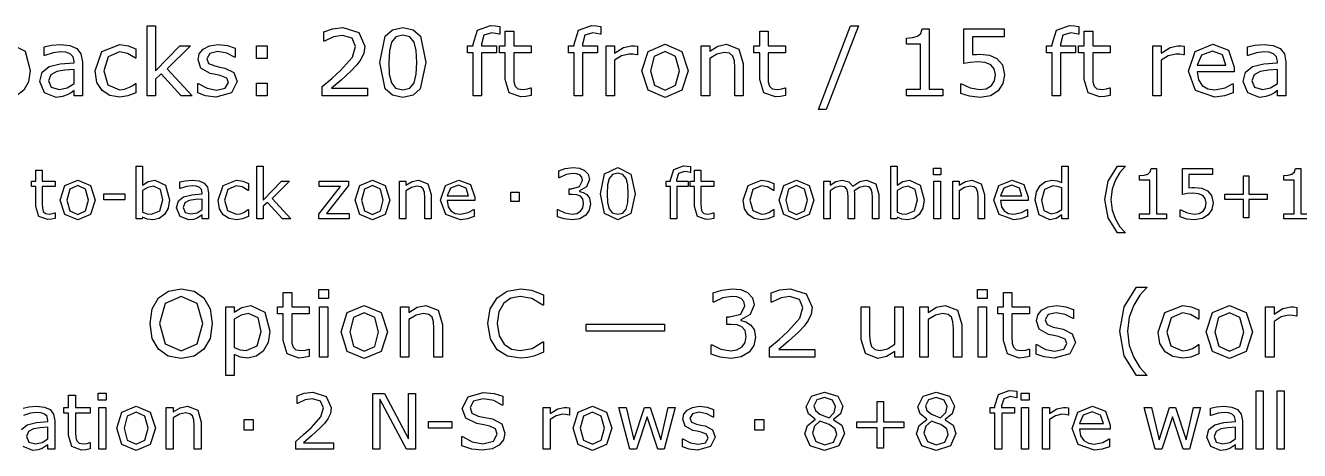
# Model space of a CAD drawing. Extents: x -17 to 192, y 167 to 459.
# Drawn here: x 94.64 to 138.58, y 444.46 to 459.1 of the extents above; entities that cross this region are included whole.
import ezdxf

# ---------------------------------------------------------------- set-up
doc = ezdxf.new("R2010")
doc.units = 0

msp = doc.modelspace()

# ---------------------------------------------------------------- linework, layer by layer
at = {"layer": 'Layer 1', "color": 7}
for points in [[(94.809855, 457.549853), (94.747844, 457.15918), (94.583514, 456.867725), (94.341667, 456.68324), (94.051764, 456.622779), (93.794414, 456.658436), (93.577374, 456.751453), (93.558771, 456.670838), (93.28592, 456.670838), (93.28592, 459.083091), (93.577374, 459.083091), (93.577374, 458.221129), (93.837824, 458.38546), (94.147881, 458.450572), (94.631573, 458.214928), (94.809855, 457.549853), (94.809855, 457.549853)], [(100.397104, 456.670838), (100.012633, 456.670838), (99.318103, 457.42893), (99.128966, 457.249097), (99.128966, 456.670838), (98.837512, 456.670838), (98.837512, 459.083091), (99.128966, 459.083091), (99.128966, 457.5359), (99.970774, 458.402513), (100.338195, 458.402513), (99.533593, 457.602563), (100.397104, 456.670838)], [(106.441688, 456.670838), (104.878995, 456.670838), (104.878995, 456.994849), (105.204556, 457.273901), (105.509964, 457.551403), (105.917692, 458.008739), (106.027761, 458.376158), (105.908389, 458.656761), (105.578176, 458.75908), (105.272771, 458.709471), (104.951861, 458.557542), (104.936356, 458.557542), (104.936356, 458.883103), (105.229361, 458.982322), (105.585929, 459.02728), (106.142484, 458.855198), (106.34402, 458.391661), (106.309915, 458.145165), (106.212247, 457.929674), (106.069618, 457.740539), (105.872731, 457.53435), (105.530118, 457.218091), (105.199907, 456.935938), (106.441688, 456.935938), (106.441688, 456.670838)], [(108.457067, 457.825805), (108.261731, 456.912683), (108.014072, 456.695255), (107.658667, 456.622779), (107.299, 456.696418), (107.050954, 456.917334), (106.860269, 457.822704), (107.054055, 458.731175), (107.302101, 458.952091), (107.658667, 459.02573), (108.017948, 458.950929), (108.264832, 458.726524), (108.457067, 457.825805), (108.457067, 457.825805)], [(108.049342, 457.121973), (108.122205, 457.416528), (108.142367, 457.825805), (108.122205, 458.235082), (108.047791, 458.529637), (107.898964, 458.709471), (107.658667, 458.769932), (107.416822, 458.709471), (107.266443, 458.526536), (107.19358, 458.22733), (107.17498, 457.822704), (107.192045, 457.418078), (107.264909, 457.126623), (107.409085, 456.942139), (107.658682, 456.878577), (107.90053, 456.939038), (108.049358, 457.121973), (108.049342, 457.121973)], [(111.001096, 458.800938), (110.985591, 458.800938), (110.860018, 458.828843), (110.723593, 458.844346), (110.450742, 458.76063), (110.367025, 458.461424), (110.367025, 458.402513), (110.892575, 458.402513), (110.892575, 458.157567), (110.376328, 458.157567), (110.376328, 456.670838), (110.084874, 456.670838), (110.084874, 458.157567), (109.887987, 458.157567), (109.887987, 458.402513), (110.084874, 458.402513), (110.084874, 458.459874), (110.238351, 458.932713), (110.681736, 459.098594), (110.856917, 459.089292), (111.001096, 459.067588), (111.001096, 458.800938)], [(112.084749, 456.686341), (111.904914, 456.650684), (111.732832, 456.636733), (111.329756, 456.779359), (111.191781, 457.236695), (111.191781, 458.157567), (110.994894, 458.157567), (110.994894, 458.402513), (111.191781, 458.402513), (111.191781, 458.900156), (111.483235, 458.900156), (111.483235, 458.402513), (112.084749, 458.402513), (112.084749, 458.157567), (111.483235, 458.157567), (111.483235, 457.368469), (111.489426, 457.154529), (111.532834, 457.011902), (111.625851, 456.920435), (111.808786, 456.89253), (111.957614, 456.912683), (112.069236, 456.94834), (112.084741, 456.94834), (112.084749, 456.686341)], [(114.484598, 458.800938), (114.469094, 458.800938), (114.34352, 458.828843), (114.207093, 458.844346), (113.934242, 458.76063), (113.850528, 458.461424), (113.850528, 458.402513), (114.376077, 458.402513), (114.376077, 458.157567), (113.859828, 458.157567), (113.859828, 456.670838), (113.568374, 456.670838), (113.568374, 458.157567), (113.371487, 458.157567), (113.371487, 458.402513), (113.568374, 458.402513), (113.568374, 458.459874), (113.721853, 458.932713), (114.165236, 459.098594), (114.340419, 459.089292), (114.484596, 459.067588), (114.484598, 458.800938)], [(120.859395, 456.68634), (120.679561, 456.650683), (120.507479, 456.636732), (120.104405, 456.779358), (119.966427, 457.236694), (119.966427, 458.157567), (119.769541, 458.157567), (119.769541, 458.402513), (119.966427, 458.402513), (119.966427, 458.900156), (120.257882, 458.900156), (120.257882, 458.402513), (120.859395, 458.402513), (120.859395, 458.157567), (120.257882, 458.157567), (120.257882, 457.368469), (120.264073, 457.154529), (120.30748, 457.011902), (120.4005, 456.920435), (120.583432, 456.89253), (120.73226, 456.912683), (120.843883, 456.94834), (120.859387, 456.94834), (120.859395, 456.68634)], [(123.373968, 459.083091), (122.26241, 456.19955), (121.994207, 456.19955), (123.101117, 459.083091), (123.373968, 459.083091)], [(126.279214, 456.670838), (125.029678, 456.670838), (125.029678, 456.906482), (125.510269, 456.906482), (125.510269, 458.453673), (125.029678, 458.453673), (125.029678, 458.664512), (125.238969, 458.680015), (125.40795, 458.728074), (125.51957, 458.825743), (125.567628, 458.986973), (125.807925, 458.986973), (125.807925, 456.906482), (126.279214, 456.906482), (126.279214, 456.670838)], [(128.410864, 457.404126), (128.351952, 457.095618), (128.190723, 456.847571), (127.924071, 456.68014), (127.567505, 456.622779), (127.203185, 456.663087), (126.90708, 456.757654), (126.90708, 457.084766), (126.928776, 457.084766), (127.226432, 456.94679), (127.561293, 456.890979), (127.773682, 456.921985), (127.958168, 457.030506), (128.060487, 457.190186), (128.096142, 457.405676), (128.054285, 457.607214), (127.941115, 457.738989), (127.744228, 457.821154), (127.486879, 457.845959), (127.223331, 457.827355), (127.006288, 457.790148), (127.006288, 458.979221), (128.395349, 458.979221), (128.395349, 458.70792), (127.305494, 458.70792), (127.305494, 458.094005), (127.441921, 458.103307), (127.562844, 458.106407), (127.891506, 458.073851), (128.150403, 457.96223), (128.342641, 457.742089), (128.410853, 457.404126), (128.410864, 457.404126)], [(130.970395, 458.800938), (130.95489, 458.800938), (130.829316, 458.828843), (130.692892, 458.844346), (130.420041, 458.76063), (130.336324, 458.461424), (130.336324, 458.402513), (130.861873, 458.402513), (130.861873, 458.157567), (130.345627, 458.157567), (130.345627, 456.670838), (130.054173, 456.670838), (130.054173, 458.157567), (129.857283, 458.157567), (129.857283, 458.402513), (130.054173, 458.402513), (130.054173, 458.459874), (130.20765, 458.932713), (130.651032, 459.098594), (130.826216, 459.089292), (130.970395, 459.067588), (130.970395, 458.800938)], [(132.054047, 456.686341), (131.874213, 456.650684), (131.702131, 456.636733), (131.299054, 456.779359), (131.16108, 457.236695), (131.16108, 458.157567), (130.964193, 458.157567), (130.964193, 458.402513), (131.16108, 458.402513), (131.16108, 458.900156), (131.452534, 458.900156), (131.452534, 458.402513), (132.054047, 458.402513), (132.054047, 458.157567), (131.452534, 458.157567), (131.452534, 457.368469), (131.458725, 457.154529), (131.502132, 457.011902), (131.595149, 456.920435), (131.778085, 456.89253), (131.926913, 456.912683), (132.038535, 456.94834), (132.054039, 456.94834), (132.054047, 456.686341)], [(96.609744, 456.670838), (96.31984, 456.670838), (96.31984, 456.855323), (96.21442, 456.780909), (96.087296, 456.706495), (95.919865, 456.647584), (95.698174, 456.622779), (95.301299, 456.777808), (95.138517, 457.173132), (95.222234, 457.490942), (95.464078, 457.683178), (95.843901, 457.777746), (96.31984, 457.814953), (96.31984, 457.859911), (96.284183, 458.024242), (96.184964, 458.126561), (96.036136, 458.17462), (95.854751, 458.187023), (95.598955, 458.156017), (95.307498, 458.0692), (95.291994, 458.0692), (95.291994, 458.365306), (95.53849, 458.416466), (95.856299, 458.444371), (96.174108, 458.413365), (96.409754, 458.311046), (96.558582, 458.126561), (96.609741, 457.845959), (96.609744, 456.670838)], [(98.45149, 456.779358), (98.173988, 456.670838), (97.896485, 456.632081), (97.552321, 456.686341), (97.284121, 456.853772), (97.108938, 457.135925), (97.046925, 457.53435), (97.27947, 458.200975), (97.896485, 458.442821), (98.187939, 458.400963), (98.45149, 458.298644), (98.45149, 457.974633), (98.435986, 457.974633), (98.160034, 458.134313), (97.884082, 458.190123), (97.491858, 458.022692), (97.349232, 457.53435), (97.488758, 457.05221), (97.884082, 456.884778), (98.063916, 456.908032), (98.228248, 456.968494), (98.34762, 457.036707), (98.435986, 457.100269), (98.45149, 457.100269), (98.45149, 456.779358)], [(101.941195, 457.170032), (101.744308, 456.780909), (101.209456, 456.62898), (100.855992, 456.673939), (100.587789, 456.774707), (100.587789, 457.101819), (100.603294, 457.101819), (100.91025, 456.935938), (101.234261, 456.875476), (101.535017, 456.937488), (101.643539, 457.132825), (101.584627, 457.287854), (101.358284, 457.377771), (101.195505, 457.410327), (101.01412, 457.450634), (100.690109, 457.627367), (100.595541, 457.915722), (100.638949, 458.11726), (100.773825, 458.286241), (100.993966, 458.400963), (101.294723, 458.444371), (101.607881, 458.405614), (101.872983, 458.314146), (101.872983, 458.002538), (101.857478, 458.002538), (101.586177, 458.140514), (101.273019, 458.197875), (101.003269, 458.135863), (100.893197, 457.954479), (100.959859, 457.793249), (101.1707, 457.704882), (101.350534, 457.667675), (101.517965, 457.633569), (101.831123, 457.473889), (101.941195, 457.170032), (101.941195, 457.170032)], [(102.978339, 457.96068), (102.607819, 457.96068), (102.607819, 458.402513), (102.978339, 458.402513), (102.978339, 457.96068)], [(115.749636, 458.084703), (115.734131, 458.084703), (115.607007, 458.106407), (115.462831, 458.114159), (115.20238, 458.053698), (114.960536, 457.900219), (114.960536, 456.670838), (114.669082, 456.670838), (114.669082, 458.402513), (114.960536, 458.402513), (114.960536, 458.146715), (115.265944, 458.343602), (115.537245, 458.402513), (115.647314, 458.397862), (115.749633, 458.38391), (115.749636, 458.084703)], [(117.499916, 457.5359), (117.282873, 456.867725), (116.701516, 456.622779), (116.117054, 456.867725), (115.901565, 457.5359), (116.117054, 458.204076), (116.701516, 458.450572), (117.282873, 458.204076), (117.499916, 457.5359), (117.499916, 457.5359)], [(119.399021, 456.670838), (119.107567, 456.670838), (119.107567, 457.656823), (119.093624, 457.880065), (119.042453, 458.044396), (118.930834, 458.140514), (118.741699, 458.17307), (118.492102, 458.114159), (118.242505, 457.963781), (118.242505, 456.670838), (117.951048, 456.670838), (117.951048, 458.402513), (118.242505, 458.402513), (118.242505, 458.210277), (118.524656, 458.38701), (118.823863, 458.450572), (119.251744, 458.28159), (119.399021, 457.794799), (119.399021, 456.670838)], [(134.602725, 458.084703), (134.587221, 458.084703), (134.460096, 458.106407), (134.31592, 458.114159), (134.05547, 458.053698), (133.813625, 457.900219), (133.813625, 456.670838), (133.522171, 456.670838), (133.522171, 458.402513), (133.813625, 458.402513), (133.813625, 458.146715), (134.119033, 458.343602), (134.390334, 458.402513), (134.500403, 458.397862), (134.602722, 458.38391), (134.602725, 458.084703)], [(136.32665, 457.506445), (135.050759, 457.506445), (135.098818, 457.227393), (135.230594, 457.033606), (135.421279, 456.921985), (135.666224, 456.884778), (136.021242, 456.954541), (136.277041, 457.094067), (136.292545, 457.094067), (136.292545, 456.776258), (135.991789, 456.672388), (135.669328, 456.63053), (134.996501, 456.863074), (134.754657, 457.526599), (134.985651, 458.200975), (135.596464, 458.450572), (136.135965, 458.245934), (136.326653, 457.664574), (136.32665, 457.506445)], [(138.114136, 456.670838), (137.82423, 456.670838), (137.82423, 456.855323), (137.718812, 456.780909), (137.591688, 456.706495), (137.424254, 456.647584), (137.202563, 456.622779), (136.805688, 456.777808), (136.642909, 457.173132), (136.726625, 457.490942), (136.96847, 457.683178), (137.34829, 457.777746), (137.82423, 457.814953), (137.82423, 457.859911), (137.788574, 458.024242), (137.689356, 458.126561), (137.540528, 458.17462), (137.359143, 458.187023), (137.103344, 458.156017), (136.81189, 458.0692), (136.796385, 458.0692), (136.796385, 458.365306), (137.042882, 458.416466), (137.360691, 458.444371), (137.6785, 458.413365), (137.914145, 458.311046), (138.062973, 458.126561), (138.114133, 457.845959), (138.114136, 456.670838)], [(117.199159, 457.5359), (117.067384, 458.035094), (116.701516, 458.199425), (116.332547, 458.035094), (116.202322, 457.5359), (116.334097, 457.041358), (116.701516, 456.873926), (117.065833, 457.039807), (117.199159, 457.5359), (117.199159, 457.5359)], [(136.042946, 457.729687), (135.926675, 458.084703), (135.58096, 458.210277), (135.20734, 458.072301), (135.050759, 457.729687), (136.042946, 457.729687)], [(96.31984, 457.097168), (96.31984, 457.579309), (96.00513, 457.556054), (95.719877, 457.511096), (95.516789, 457.399475), (95.439274, 457.193286), (95.52919, 456.968494), (95.803591, 456.89408), (96.084195, 456.952991), (96.31984, 457.097168), (96.31984, 457.097168)], [(137.82423, 457.097168), (137.82423, 457.579309), (137.509521, 457.556054), (137.224266, 457.511096), (137.02118, 457.399475), (136.943666, 457.193286), (137.033581, 456.968494), (137.307983, 456.89408), (137.588587, 456.952991), (137.82423, 457.097168), (137.82423, 457.097168)], [(102.978339, 456.670838), (102.607819, 456.670838), (102.607819, 457.112671), (102.978339, 457.112671), (102.978339, 456.670838)], [(95.67311, 452.449137), (95.538233, 452.422395), (95.409172, 452.41193), (95.106865, 452.5189), (95.003384, 452.861902), (95.003384, 453.552557), (94.855717, 453.552557), (94.855717, 453.736266), (95.003384, 453.736266), (95.003384, 454.109499), (95.221974, 454.109499), (95.221974, 453.736266), (95.67311, 453.736266), (95.67311, 453.552557), (95.221974, 453.552557), (95.221974, 452.960733), (95.226631, 452.800278), (95.259188, 452.693308), (95.328951, 452.624708), (95.46615, 452.60378), (95.577772, 452.618895), (95.661486, 452.645638), (95.673102, 452.645638), (95.67311, 452.449137)], [(99.606586, 453.096771), (99.560077, 452.803766), (99.436829, 452.585175), (99.255444, 452.446811), (99.038015, 452.401466), (98.845005, 452.428208), (98.682225, 452.497971), (98.668271, 452.43751), (98.463632, 452.43751), (98.463632, 454.2467), (98.682225, 454.2467), (98.682225, 453.600228), (98.877562, 453.723477), (99.110104, 453.772311), (99.472873, 453.595577), (99.606586, 453.096771), (99.606586, 453.096771)], [(103.797022, 452.43751), (103.508669, 452.43751), (102.987771, 453.006079), (102.845918, 452.871204), (102.845918, 452.43751), (102.627327, 452.43751), (102.627327, 454.2467), (102.845918, 454.2467), (102.845918, 453.086307), (103.477274, 453.736266), (103.752839, 453.736266), (103.149389, 453.136304), (103.797022, 452.43751)], [(114.004526, 453.271179), (114.096381, 453.145606), (114.132425, 452.950269), (114.089404, 452.73284), (113.968482, 452.560758), (113.762681, 452.439835), (113.504557, 452.401466), (113.220852, 452.436347), (112.991797, 452.510761), (112.991797, 452.753769), (113.009233, 452.753769), (113.241778, 452.645637), (113.4999, 452.602616), (113.655705, 452.627034), (113.789417, 452.699123), (113.868483, 452.811906), (113.895224, 452.967711), (113.864995, 453.121189), (113.783604, 453.217695), (113.656866, 453.266529), (113.496413, 453.280481), (113.391767, 453.280481), (113.391767, 453.473492), (113.473158, 453.473492), (113.754535, 453.546743), (113.860344, 453.763009), (113.8336, 453.872304), (113.759186, 453.950206), (113.652218, 453.992064), (113.523154, 454.003693), (113.288286, 453.96416), (113.053416, 453.852539), (113.041801, 453.852539), (113.041801, 454.095547), (113.261553, 454.169961), (113.52898, 454.204843), (113.752222, 454.181589), (113.92663, 454.107175), (114.053365, 453.972299), (114.096386, 453.787427), (113.994067, 453.535117), (113.754545, 453.400242), (113.754545, 453.383965), (113.882445, 453.344433), (114.004531, 453.271181), (114.004526, 453.271179)], [(115.668375, 453.303735), (115.521872, 452.618894), (115.069576, 452.401466), (114.613789, 452.622382), (114.470777, 453.30141), (114.616115, 453.982763), (115.069576, 454.203679), (115.524198, 453.979274), (115.668375, 453.303735), (115.668375, 453.303735)], [(115.36258, 452.775861), (115.417227, 452.996778), (115.432335, 453.303735), (115.417227, 453.610693), (115.361419, 453.831609), (115.249796, 453.966485), (115.069576, 454.01183), (114.888191, 453.966485), (114.775407, 453.829284), (114.72076, 453.604879), (114.706816, 453.30141), (114.719596, 452.99794), (114.774243, 452.779349), (114.882375, 452.640986), (115.069573, 452.593314), (115.250958, 452.63866), (115.362577, 452.775861), (115.36258, 452.775861)], [(117.576396, 454.035085), (117.564781, 454.035085), (117.470603, 454.056013), (117.368283, 454.067642), (117.163644, 454.004855), (117.100859, 453.78045), (117.100859, 453.736267), (117.495019, 453.736267), (117.495019, 453.552557), (117.107833, 453.552557), (117.107833, 452.43751), (116.889243, 452.43751), (116.889243, 453.552557), (116.741579, 453.552557), (116.741579, 453.736266), (116.889243, 453.736266), (116.889243, 453.779287), (117.004352, 454.133916), (117.33689, 454.258327), (117.468277, 454.25135), (117.57641, 454.235073), (117.576396, 454.035085)], [(118.389137, 452.449137), (118.254261, 452.422395), (118.1252, 452.41193), (117.822892, 452.5189), (117.719411, 452.861902), (117.719411, 453.552557), (117.571745, 453.552557), (117.571745, 453.736266), (117.719411, 453.736266), (117.719411, 454.109499), (117.938002, 454.109499), (117.938002, 453.736266), (118.389137, 453.736266), (118.389137, 453.552557), (117.938002, 453.552557), (117.938002, 452.960733), (117.942659, 452.800278), (117.975213, 452.693308), (118.044978, 452.624708), (118.182178, 452.60378), (118.293797, 452.618895), (118.377514, 452.645638), (118.389129, 452.645638), (118.389137, 452.449137)], [(125.635198, 453.096771), (125.588687, 452.803766), (125.465439, 452.585175), (125.284056, 452.446812), (125.066627, 452.401466), (124.873617, 452.428208), (124.710835, 452.497971), (124.696883, 452.43751), (124.492244, 452.43751), (124.492244, 454.2467), (124.710835, 454.2467), (124.710835, 453.600228), (124.906171, 453.723477), (125.138716, 453.772311), (125.501483, 453.595577), (125.635198, 453.096771), (125.635198, 453.096771)], [(126.210742, 453.953695), (125.964246, 453.953695), (125.964246, 454.180425), (126.210742, 454.180425), (126.210742, 453.953695)], [(130.608144, 452.43751), (130.38955, 452.43751), (130.38955, 452.573548), (130.193053, 452.446812), (129.970972, 452.401466), (129.601228, 452.580524), (129.46519, 453.077005), (129.511698, 453.371173), (129.639598, 453.590927), (129.823308, 453.725802), (130.041899, 453.772311), (130.223284, 453.750218), (130.38955, 453.683943), (130.38955, 454.246699), (130.608144, 454.246699), (130.608144, 452.43751)], [(132.57081, 451.95847), (132.304549, 451.95847), (131.984801, 452.473554), (131.870855, 453.102585), (131.984801, 453.731615), (132.304549, 454.2467), (132.57081, 454.2467), (132.57081, 454.235071), (132.390589, 454.038572), (132.232461, 453.780449), (132.118513, 453.465352), (132.075492, 453.102584), (132.117351, 452.738653), (132.232461, 452.424719), (132.391753, 452.166596), (132.57081, 451.970096), (132.57081, 451.95847)], [(134.002116, 452.43751), (133.064966, 452.43751), (133.064966, 452.614243), (133.425407, 452.614243), (133.425407, 453.774636), (133.064966, 453.774636), (133.064966, 453.932766), (133.221933, 453.944394), (133.34867, 453.980438), (133.432385, 454.053689), (133.468429, 454.174612), (133.648649, 454.174612), (133.648649, 452.614244), (134.002116, 452.614244), (134.002116, 452.43751)], [(135.600854, 452.987476), (135.556671, 452.756095), (135.435749, 452.57006), (135.235761, 452.444486), (134.968336, 452.401466), (134.695096, 452.431696), (134.473019, 452.502622), (134.473019, 452.747956), (134.48929, 452.747956), (134.712532, 452.644474), (134.96368, 452.602616), (135.122972, 452.62587), (135.261336, 452.70726), (135.338075, 452.82702), (135.364817, 452.988638), (135.333424, 453.139792), (135.248546, 453.238623), (135.100879, 453.300247), (134.907869, 453.318849), (134.710207, 453.304898), (134.547427, 453.276993), (134.547427, 454.168798), (135.589223, 454.168798), (135.589223, 453.965322), (134.771831, 453.965322), (134.771831, 453.504886), (134.87415, 453.511863), (134.964841, 453.514191), (135.211337, 453.489773), (135.405512, 453.406057), (135.549689, 453.240951), (135.600849, 452.987478), (135.600854, 452.987476)], [(137.473993, 453.102585), (136.840311, 453.102585), (136.840311, 452.468903), (136.647301, 452.468903), (136.647301, 453.102585), (136.013619, 453.102585), (136.013619, 453.28862), (136.647301, 453.28862), (136.647301, 453.922301), (136.840311, 453.922301), (136.840311, 453.28862), (137.473993, 453.28862), (137.473993, 453.102585)], [(138.978552, 452.43751), (138.041399, 452.43751), (138.041399, 452.614243), (138.401843, 452.614243), (138.401843, 453.774636), (138.041399, 453.774636), (138.041399, 453.932766), (138.198368, 453.944394), (138.325104, 453.980438), (138.40882, 454.053689), (138.444864, 454.174612), (138.625085, 454.174612), (138.625085, 452.614244), (138.978552, 452.614244), (138.978552, 452.43751)], [(97.043954, 453.086307), (96.881174, 452.585175), (96.445155, 452.401466), (96.00681, 452.585175), (95.845192, 453.086307), (96.00681, 453.587438), (96.445155, 453.772311), (96.881174, 453.587438), (97.043954, 453.086307), (97.043954, 453.086307)], [(96.818386, 453.086307), (96.719557, 453.460702), (96.445155, 453.58395), (96.168428, 453.460702), (96.070759, 453.086307), (96.169589, 452.7154), (96.445155, 452.589826), (96.718392, 452.714237), (96.818386, 453.086307), (96.818386, 453.086307)], [(99.381018, 453.090958), (99.304278, 453.443262), (99.056621, 453.564184), (98.863608, 453.522326), (98.682225, 453.416519), (98.682225, 452.672379), (98.841517, 452.614244), (98.993833, 452.597966), (99.277537, 452.716564), (99.381018, 453.090959), (99.381018, 453.090958)], [(100.956501, 452.43751), (100.739072, 452.43751), (100.739072, 452.575873), (100.660007, 452.520063), (100.564665, 452.464252), (100.439091, 452.420069), (100.272822, 452.401466), (99.975166, 452.517738), (99.853082, 452.814231), (99.915867, 453.052588), (100.097252, 453.196766), (100.382118, 453.267691), (100.739072, 453.295597), (100.739072, 453.329315), (100.712331, 453.452564), (100.637917, 453.529303), (100.526295, 453.565347), (100.390257, 453.57465), (100.198408, 453.551396), (99.979817, 453.486283), (99.968202, 453.486283), (99.968202, 453.708363), (100.153074, 453.746732), (100.391431, 453.767661), (100.629789, 453.744407), (100.80652, 453.667667), (100.918142, 453.529304), (100.956512, 453.318852), (100.956501, 452.43751)], [(102.33781, 452.5189), (102.129684, 452.43751), (101.921557, 452.408442), (101.663433, 452.449137), (101.462284, 452.574711), (101.330897, 452.786325), (101.284389, 453.085144), (101.458796, 453.585113), (101.921557, 453.766497), (102.140148, 453.735104), (102.33781, 453.658364), (102.33781, 453.415356), (102.326195, 453.415356), (102.11923, 453.535116), (101.912265, 453.576974), (101.618099, 453.4514), (101.511128, 453.085144), (101.615773, 452.723539), (101.912265, 452.597965), (102.047142, 452.615406), (102.17039, 452.660752), (102.259919, 452.711912), (102.326195, 452.759583), (102.33781, 452.759583), (102.33781, 452.5189)], [(105.806199, 452.43751), (104.757427, 452.43751), (104.757427, 452.599128), (105.514356, 453.55372), (104.773706, 453.55372), (104.773706, 453.736266), (105.786432, 453.736266), (105.786432, 453.580462), (105.026015, 452.622382), (105.806199, 452.622382), (105.806199, 452.43751)], [(107.208436, 453.086307), (107.045657, 452.585175), (106.609637, 452.401466), (106.171292, 452.585175), (106.009674, 453.086307), (106.171292, 453.587438), (106.609637, 453.772311), (107.045657, 453.587438), (107.208436, 453.086307), (107.208436, 453.086307)], [(106.982869, 453.086307), (106.884039, 453.460702), (106.609637, 453.58395), (106.33291, 453.460702), (106.235242, 453.086307), (106.334074, 452.7154), (106.609637, 452.589826), (106.882877, 452.714237), (106.982869, 453.086307), (106.982869, 453.086307)], [(108.632766, 452.43751), (108.414175, 452.43751), (108.414175, 453.176999), (108.403698, 453.34443), (108.365328, 453.467678), (108.281614, 453.539767), (108.139761, 453.564185), (107.952563, 453.520002), (107.765365, 453.407218), (107.765365, 452.43751), (107.546774, 452.43751), (107.546774, 453.736266), (107.765365, 453.736266), (107.765365, 453.592089), (107.976981, 453.724639), (108.201385, 453.772311), (108.522295, 453.645574), (108.632753, 453.280481), (108.632766, 452.43751)], [(110.140812, 453.064215), (109.183895, 453.064215), (109.219939, 452.854926), (109.318771, 452.709586), (109.461787, 452.62587), (109.645494, 452.597965), (109.911758, 452.650287), (110.103607, 452.754932), (110.115222, 452.754932), (110.115222, 452.516575), (109.889654, 452.438673), (109.64781, 452.407279), (109.143189, 452.581687), (108.961807, 453.07933), (109.13505, 453.585113), (109.593163, 453.772311), (109.997787, 453.618832), (110.140802, 453.182813), (110.140812, 453.064215)], [(109.928035, 453.231647), (109.840831, 453.497909), (109.581545, 453.592089), (109.30133, 453.488607), (109.183895, 453.231647), (109.928035, 453.231647)], [(120.450636, 452.5189), (120.242509, 452.43751), (120.034383, 452.408442), (119.776258, 452.449137), (119.575109, 452.574711), (119.443723, 452.786325), (119.397212, 453.085144), (119.571619, 453.585113), (120.034383, 453.766497), (120.252973, 453.735104), (120.450636, 453.658364), (120.450636, 453.415356), (120.43902, 453.415356), (120.232058, 453.535116), (120.025093, 453.576974), (119.730927, 453.4514), (119.623957, 453.085144), (119.728602, 452.723539), (120.025093, 452.597965), (120.15997, 452.615406), (120.283218, 452.660752), (120.372748, 452.711912), (120.43902, 452.759583), (120.450636, 452.759583), (120.450636, 452.5189)], [(121.83776, 453.086307), (121.674977, 452.585175), (121.238958, 452.401466), (120.800613, 452.585175), (120.638995, 453.086307), (120.800613, 453.587438), (121.238958, 453.772311), (121.674977, 453.587438), (121.83776, 453.086307), (121.83776, 453.086307)], [(121.612192, 453.086307), (121.51336, 453.460702), (121.238958, 453.58395), (120.962231, 453.460702), (120.864562, 453.086307), (120.963395, 452.7154), (121.238958, 452.589826), (121.512198, 452.714237), (121.612192, 453.086307), (121.612192, 453.086307)], [(124.07134, 452.43751), (123.85275, 452.43751), (123.85275, 453.176999), (123.8446, 453.338617), (123.813205, 453.463028), (123.736468, 453.538604), (123.592289, 453.564184), (123.408581, 453.517675), (123.22487, 453.401403), (123.230691, 453.338617), (123.233072, 453.268854), (123.233072, 452.43751), (123.014482, 452.43751), (123.014482, 453.176999), (123.006333, 453.339779), (122.97494, 453.46419), (122.8982, 453.538604), (122.754024, 453.564184), (122.5738, 453.520001), (122.394744, 453.407217), (122.394744, 452.43751), (122.176151, 452.43751), (122.176151, 453.736266), (122.394744, 453.736266), (122.394744, 453.592089), (122.598219, 453.724639), (122.815648, 453.772311), (123.040051, 453.7165), (123.178415, 453.561859), (123.42026, 453.722314), (123.653966, 453.772311), (123.969063, 453.642086), (124.071382, 453.280481), (124.07134, 452.43751)], [(125.40963, 453.090958), (125.33289, 453.443262), (125.08523, 453.564185), (124.892219, 453.522327), (124.710835, 453.416519), (124.710835, 452.67238), (124.870127, 452.614244), (125.022445, 452.597967), (125.306146, 452.716564), (125.40963, 453.090959), (125.40963, 453.090958)], [(126.196788, 452.43751), (125.978198, 452.43751), (125.978198, 453.736266), (126.196788, 453.736266), (126.196788, 452.43751)], [(127.715299, 452.43751), (127.496708, 452.43751), (127.496708, 453.176999), (127.486231, 453.34443), (127.447861, 453.467678), (127.364144, 453.539767), (127.222293, 453.564185), (127.035096, 453.520002), (126.847898, 453.407218), (126.847898, 452.43751), (126.629307, 452.43751), (126.629307, 453.736266), (126.847898, 453.736266), (126.847898, 453.592089), (127.059514, 453.724639), (127.283917, 453.772311), (127.604828, 453.645574), (127.715286, 453.280481), (127.715299, 452.43751)], [(129.223345, 453.064215), (128.266428, 453.064215), (128.302472, 452.854926), (128.401302, 452.709586), (128.544317, 452.62587), (128.728027, 452.597965), (128.99429, 452.650287), (129.186137, 452.754932), (129.197752, 452.754932), (129.197752, 452.516575), (128.972185, 452.438673), (128.73034, 452.407279), (128.225719, 452.581687), (128.044334, 453.07933), (128.217581, 453.585113), (128.67569, 453.772311), (129.080317, 453.618832), (129.223332, 453.182813), (129.223345, 453.064215)], [(129.010568, 453.231647), (128.923364, 453.497909), (128.664078, 453.592089), (128.383863, 453.488607), (128.266428, 453.231647), (129.010568, 453.231647)], [(130.38955, 452.757257), (130.38955, 453.50256), (130.231422, 453.557208), (130.079105, 453.572323), (129.793077, 453.444424), (129.690758, 453.081656), (129.769823, 452.729352), (130.023296, 452.609593), (130.211655, 452.650288), (130.38955, 452.757258), (130.38955, 452.757257)], [(98.070634, 453.089794), (97.3451, 453.089794), (97.3451, 453.300246), (98.070634, 453.300246), (98.070634, 453.089794)], [(100.739072, 452.757257), (100.739072, 453.118863), (100.503041, 453.101422), (100.289101, 453.067703), (100.136784, 452.983987), (100.078649, 452.829346), (100.146086, 452.660751), (100.351887, 452.604941), (100.562339, 452.649124), (100.739072, 452.757257), (100.739072, 452.757257)], [(111.6663, 453.031659), (111.388408, 453.031659), (111.388408, 453.360708), (111.6663, 453.360708), (111.6663, 453.031659)], [(100.794238, 449.718299), (101.009728, 449.338478), (101.085692, 448.828433), (101.008177, 448.316836), (100.794238, 447.941666), (100.456273, 447.706022), (100.01289, 447.626957), (99.569507, 447.707572), (99.231545, 447.941666), (99.016052, 448.318387), (98.941638, 448.828433), (99.016052, 449.333827), (99.233095, 449.718299), (99.571057, 449.950843), (100.01289, 450.031458), (100.457823, 449.949293), (100.794238, 449.718299), (100.794238, 449.718299)], [(105.091645, 449.696595), (104.762983, 449.696595), (104.762983, 449.998901), (105.091645, 449.998901), (105.091645, 449.696595)], [(112.508238, 447.842448), (112.353208, 447.772684), (112.173373, 447.704471), (111.967184, 447.654862), (111.723789, 447.633158), (111.266454, 447.702922), (110.909886, 447.924613), (110.677342, 448.298233), (110.593628, 448.826883), (110.674241, 449.336928), (110.906785, 449.71675), (111.261803, 449.946193), (111.725339, 450.025258), (112.095858, 449.980299), (112.508238, 449.822169), (112.508238, 449.457851), (112.484981, 449.457851), (112.106712, 449.690395), (111.705186, 449.763258), (111.388927, 449.705897), (111.13933, 449.530715), (110.971897, 449.236159), (110.912987, 448.826883), (110.978098, 448.408304), (111.14863, 448.12305), (111.401328, 447.952518), (111.708287, 447.898258), (112.123764, 447.974222), (112.486531, 448.202115), (112.508227, 448.202115), (112.508238, 447.842448)], [(119.648878, 448.786575), (119.77135, 448.619143), (119.819409, 448.358694), (119.762048, 448.06879), (119.600819, 447.839347), (119.326417, 447.678117), (118.982253, 447.626957), (118.603981, 447.673466), (118.298573, 447.772684), (118.298573, 448.096695), (118.32183, 448.096695), (118.631889, 447.952518), (118.976054, 447.895157), (119.183791, 447.927713), (119.362075, 448.023831), (119.467495, 448.17421), (119.503153, 448.381949), (119.462844, 448.586587), (119.354325, 448.715261), (119.185341, 448.780373), (118.971402, 448.798976), (118.831877, 448.798976), (118.831877, 449.056324), (118.940396, 449.056324), (119.315567, 449.153993), (119.456642, 449.442347), (119.420987, 449.588074), (119.321768, 449.691944), (119.179142, 449.747754), (119.00706, 449.763256), (118.6939, 449.710546), (118.380742, 449.561718), (118.365237, 449.561718), (118.365237, 449.885729), (118.658244, 449.984948), (119.01481, 450.031456), (119.312466, 450.000451), (119.54501, 449.901232), (119.713991, 449.721398), (119.771353, 449.474902), (119.634926, 449.138489), (119.315567, 448.958655), (119.315567, 448.936951), (119.486098, 448.884242), (119.64888, 448.786573), (119.648878, 448.786575)], [(121.870443, 447.675016), (120.30775, 447.675016), (120.30775, 447.999027), (120.633312, 448.278079), (120.93872, 448.555581), (121.346445, 449.012917), (121.456517, 449.380336), (121.337145, 449.660939), (121.006932, 449.763258), (120.701524, 449.713649), (120.380614, 449.56172), (120.365109, 449.56172), (120.365109, 449.887281), (120.658114, 449.9865), (121.014681, 450.031458), (121.571234, 449.859376), (121.772773, 449.395839), (121.738665, 449.149343), (121.640997, 448.933852), (121.498371, 448.744717), (121.301484, 448.538528), (120.95887, 448.222269), (120.628658, 447.940116), (121.870441, 447.940116), (121.870443, 447.675016)], [(127.81116, 449.696595), (127.482498, 449.696595), (127.482498, 449.998902), (127.81116, 449.998902), (127.81116, 449.696595)], [(133.317794, 447.036295), (132.962776, 447.036295), (132.536446, 447.723074), (132.384517, 448.561782), (132.536446, 449.400489), (132.962776, 450.087268), (133.317794, 450.087268), (133.317794, 450.071766), (133.077497, 449.809767), (132.866658, 449.465602), (132.71473, 449.045473), (132.657368, 448.561783), (132.713179, 448.076541), (132.866658, 447.657963), (133.079047, 447.313798), (133.317794, 447.051799), (133.317794, 447.036295)], [(100.766332, 448.828433), (100.564794, 449.521413), (100.01444, 449.766359), (99.460988, 449.521413), (99.261001, 448.828433), (99.465637, 448.132352), (100.01444, 447.892057), (100.561693, 448.132352), (100.766332, 448.828433), (100.766332, 448.828433)], [(104.426568, 447.690518), (104.246737, 447.654861), (104.074654, 447.64091), (103.671578, 447.783537), (103.533601, 448.240873), (103.533601, 449.161745), (103.336714, 449.161745), (103.336714, 449.406691), (103.533601, 449.406691), (103.533601, 449.904335), (103.825057, 449.904335), (103.825057, 449.406691), (104.426568, 449.406691), (104.426568, 449.161745), (103.825057, 449.161745), (103.825057, 448.372647), (103.831249, 448.158707), (103.874659, 448.01608), (103.967676, 447.924613), (104.150608, 447.896708), (104.299436, 447.916861), (104.411058, 447.952518), (104.426563, 447.952518), (104.426568, 447.690518)], [(129.268433, 447.690518), (129.088598, 447.654861), (128.916516, 447.64091), (128.51344, 447.783536), (128.375465, 448.240872), (128.375465, 449.161745), (128.178578, 449.161745), (128.178578, 449.406691), (128.375465, 449.406691), (128.375465, 449.904334), (128.666919, 449.904334), (128.666919, 449.406691), (129.268433, 449.406691), (129.268433, 449.161745), (128.666919, 449.161745), (128.666919, 448.372647), (128.673111, 448.158707), (128.716518, 448.01608), (128.809535, 447.924613), (128.99247, 447.896708), (129.141298, 447.916861), (129.252918, 447.952518), (129.268422, 447.952518), (129.268433, 447.690518)], [(103.073165, 448.561783), (103.012703, 448.17576), (102.842171, 447.881205), (102.600326, 447.702921), (102.307322, 447.64091), (102.062376, 447.670365), (101.840685, 447.761832), (101.840685, 447.036296), (101.549228, 447.036296), (101.549228, 449.406691), (101.840685, 449.406691), (101.840685, 449.225307), (102.101132, 449.388087), (102.411192, 449.45475), (102.897982, 449.217556), (103.073165, 448.561783), (103.073165, 448.561783)], [(102.772409, 448.55403), (102.665438, 449.022218), (102.336778, 449.177247), (102.08408, 449.122987), (101.840685, 448.98036), (101.840685, 447.999026), (102.053074, 447.923062), (102.256162, 447.902908), (102.635984, 448.067239), (102.772409, 448.554031), (102.772409, 448.55403)], [(105.07304, 447.675016), (104.781586, 447.675016), (104.781586, 449.406691), (105.07304, 449.406691), (105.07304, 447.675016)], [(107.125627, 448.540078), (106.908584, 447.871903), (106.327227, 447.626957), (105.742766, 447.871903), (105.527276, 448.540078), (105.742766, 449.208254), (106.327227, 449.45475), (106.908584, 449.208254), (107.125627, 448.540078), (107.125627, 448.540078)], [(106.82487, 448.540078), (106.693095, 449.039272), (106.327227, 449.203603), (105.958258, 449.039272), (105.828033, 448.540078), (105.959808, 448.045536), (106.327227, 447.878104), (106.691544, 448.043985), (106.82487, 448.540078), (106.82487, 448.540078)], [(109.024732, 447.675016), (108.733278, 447.675016), (108.733278, 448.661001), (108.719335, 448.884243), (108.668175, 449.048574), (108.556555, 449.144692), (108.367418, 449.177248), (108.117824, 449.118337), (107.868227, 448.967959), (107.868227, 447.675016), (107.57677, 447.675016), (107.57677, 449.406691), (107.868227, 449.406691), (107.868227, 449.214455), (108.150378, 449.391188), (108.449585, 449.45475), (108.877466, 449.285768), (109.024743, 448.798977), (109.024732, 447.675016)], [(124.915214, 447.675016), (124.62376, 447.675016), (124.62376, 447.867252), (124.341606, 447.688969), (124.04395, 447.626957), (123.619173, 447.792838), (123.467244, 448.28273), (123.467244, 449.406691), (123.758698, 449.406691), (123.758698, 448.420706), (123.771107, 448.194364), (123.823817, 448.034684), (123.932339, 447.935465), (124.126125, 447.904459), (124.372621, 447.96337), (124.623768, 448.113748), (124.623768, 449.406691), (124.915222, 449.406691), (124.915214, 447.675016)], [(126.936795, 447.675016), (126.645341, 447.675016), (126.645341, 448.661001), (126.631398, 448.884243), (126.580238, 449.048574), (126.468618, 449.144692), (126.279481, 449.177248), (126.029884, 449.118337), (125.780287, 448.967959), (125.780287, 447.675016), (125.488833, 447.675016), (125.488833, 449.406691), (125.780287, 449.406691), (125.780287, 449.214455), (126.062441, 449.391188), (126.361647, 449.45475), (126.789528, 449.285768), (126.936806, 448.798977), (126.936795, 447.675016)], [(127.792554, 447.675016), (127.5011, 447.675016), (127.5011, 449.406691), (127.792554, 449.406691), (127.792554, 447.675016)], [(130.857481, 448.174209), (130.660595, 447.785086), (130.125743, 447.633157), (129.772278, 447.678116), (129.504076, 447.778884), (129.504076, 448.105996), (129.51958, 448.105996), (129.826536, 447.940115), (130.150547, 447.879653), (130.451304, 447.941665), (130.559825, 448.137002), (130.500913, 448.292031), (130.274571, 448.381948), (130.111791, 448.414504), (129.930406, 448.454811), (129.606395, 448.631544), (129.511828, 448.919899), (129.555236, 449.121436), (129.690112, 449.290418), (129.910253, 449.40514), (130.21101, 449.448548), (130.524168, 449.409791), (130.789269, 449.318324), (130.789269, 449.006715), (130.773765, 449.006715), (130.502464, 449.144691), (130.189306, 449.202051), (129.919556, 449.14004), (129.809484, 448.958656), (129.876146, 448.797426), (130.086987, 448.709059), (130.266821, 448.671852), (130.434252, 448.637746), (130.747409, 448.478066), (130.857481, 448.174209), (130.857481, 448.174209)], [(135.113029, 447.783535), (134.835526, 447.675016), (134.558026, 447.636259), (134.21386, 447.690519), (133.94566, 447.85795), (133.770477, 448.140103), (133.708466, 448.538528), (133.941008, 449.205153), (134.558026, 449.446999), (134.849481, 449.405141), (135.113029, 449.302822), (135.113029, 448.978811), (135.097524, 448.978811), (134.821572, 449.138491), (134.54562, 449.194301), (134.153397, 449.02687), (134.010771, 448.538528), (134.150296, 448.056388), (134.54562, 447.888956), (134.725455, 447.91221), (134.889784, 447.972672), (135.009156, 448.040885), (135.097524, 448.104447), (135.113029, 448.104447), (135.113029, 447.783535)], [(136.962528, 448.540077), (136.745485, 447.871902), (136.164127, 447.626956), (135.579666, 447.871902), (135.364176, 448.540077), (135.579666, 449.208253), (136.164127, 449.454749), (136.745485, 449.208253), (136.962528, 448.540077), (136.962528, 448.540077)], [(136.661771, 448.540077), (136.529995, 449.039271), (136.164127, 449.203602), (135.795158, 449.039271), (135.664933, 448.540077), (135.796709, 448.045535), (136.164127, 447.878103), (136.528445, 448.043984), (136.661771, 448.540077), (136.661771, 448.540077)], [(138.494215, 449.08888), (138.47871, 449.08888), (138.351586, 449.110584), (138.207407, 449.118336), (137.946959, 449.057875), (137.705114, 448.904396), (137.705114, 447.675016), (137.413658, 447.675016), (137.413658, 449.406691), (137.705114, 449.406691), (137.705114, 449.150893), (138.01052, 449.34778), (138.281821, 449.406691), (138.391892, 449.40204), (138.494212, 449.388088), (138.494215, 449.08888)], [(116.68627, 448.561783), (113.985664, 448.561783), (113.985664, 448.809829), (116.68627, 448.809829), (116.68627, 448.561783)], [(105.26799, 444.50002), (103.965744, 444.50002), (103.965744, 444.770029), (104.237047, 445.002573), (104.491553, 445.233825), (104.831325, 445.614938), (104.92305, 445.92112), (104.823572, 446.154956), (104.548396, 446.240222), (104.293891, 446.19888), (104.026466, 446.072274), (104.013554, 446.072274), (104.013554, 446.343574), (104.257725, 446.426256), (104.554865, 446.463722), (105.01866, 446.32032), (105.186607, 445.934039), (105.158185, 445.728626), (105.076794, 445.54905), (104.957938, 445.391437), (104.793868, 445.219614), (104.508356, 444.956064), (104.233179, 444.720936), (105.267998, 444.720936), (105.26799, 444.50002)], [(111.181057, 445.049081), (111.128091, 444.826873), (110.982104, 444.640838), (110.740516, 444.511647), (110.409787, 444.465138), (110.035135, 444.503896), (109.697945, 444.618876), (109.697945, 444.939269), (109.716043, 444.939269), (110.053233, 444.751942), (110.412383, 444.686055), (110.781868, 444.775197), (110.914935, 445.012908), (110.851633, 445.201527), (110.661721, 445.295836), (110.451139, 445.338469), (110.212136, 445.381102), (109.832316, 445.565845), (109.709584, 445.908201), (109.913705, 446.303525), (110.431761, 446.458554), (110.803831, 446.419797), (111.103553, 446.324196), (111.103553, 446.021889), (111.085456, 446.021889), (110.796068, 446.175626), (110.430459, 446.237638), (110.099731, 446.152372), (109.975707, 445.932747), (110.037718, 445.744128), (110.256051, 445.639484), (110.491178, 445.595559), (110.74956, 445.542591), (111.072539, 445.370767), (111.181057, 445.049081), (111.181057, 445.049081)], [(122.88963, 445.036162), (122.694553, 444.621459), (122.20621, 444.456095), (121.707534, 444.617584), (121.522792, 445.030995), (121.615809, 445.320382), (121.878066, 445.527088), (121.878066, 445.53484), (121.648106, 445.715707), (121.574468, 445.96117), (121.752752, 446.322905), (122.20621, 446.467598), (122.666132, 446.329364), (122.837955, 445.977965), (122.756564, 445.720875), (122.517561, 445.524505), (122.517561, 445.516752), (122.794029, 445.32555), (122.88963, 445.036162), (122.88963, 445.036162)], [(126.736937, 445.036162), (126.541857, 444.621459), (126.053517, 444.456095), (125.554838, 444.617584), (125.370096, 445.030995), (125.463113, 445.320382), (125.725373, 445.527088), (125.725373, 445.53484), (125.49541, 445.715707), (125.421772, 445.96117), (125.600056, 446.322905), (126.053517, 446.467598), (126.513436, 446.329364), (126.685261, 445.977965), (126.60387, 445.720875), (126.364867, 445.524505), (126.364867, 445.516752), (126.641335, 445.32555), (126.736937, 445.036162), (126.736937, 445.036162)], [(128.840166, 446.275103), (128.827254, 446.275103), (128.722609, 446.298357), (128.60892, 446.311277), (128.381545, 446.241514), (128.311783, 445.992175), (128.311783, 445.943083), (128.749739, 445.943083), (128.749739, 445.738961), (128.319532, 445.738961), (128.319532, 444.50002), (128.076653, 444.50002), (128.076653, 445.738961), (127.912583, 445.738961), (127.912583, 445.943083), (128.076653, 445.943083), (128.076653, 445.990883), (128.204553, 446.384915), (128.57404, 446.52315), (128.720024, 446.515397), (128.840174, 446.497311), (128.840166, 446.275103)], [(137.329301, 444.50002), (137.086421, 444.50002), (137.086421, 446.510231), (137.329301, 446.510231), (137.329301, 444.50002)], [(138.055353, 444.50002), (137.812474, 444.50002), (137.812474, 446.510231), (138.055353, 446.510231), (138.055353, 444.50002)], [(96.874457, 444.512939), (96.724594, 444.483225), (96.581193, 444.471597), (96.245297, 444.590452), (96.130317, 444.971566), (96.130317, 445.73896), (95.966244, 445.73896), (95.966244, 445.943081), (96.130317, 445.943081), (96.130317, 446.357784), (96.373196, 446.357784), (96.373196, 445.943081), (96.874457, 445.943081), (96.874457, 445.73896), (96.373196, 445.73896), (96.373196, 445.081378), (96.378356, 444.903094), (96.414529, 444.784239), (96.492042, 444.708016), (96.644489, 444.684762), (96.768512, 444.701558), (96.861529, 444.731271), (96.874441, 444.731271), (96.874457, 444.512939)], [(97.428684, 446.18467), (97.154801, 446.18467), (97.154801, 446.436592), (97.428684, 446.436592), (97.428684, 446.18467)], [(108.09598, 444.50002), (107.779462, 444.50002), (106.867373, 446.220843), (106.867373, 444.50002), (106.62837, 444.50002), (106.62837, 446.423673), (107.024985, 446.423673), (107.856977, 444.852711), (107.856977, 446.423673), (108.09598, 446.423673), (108.09598, 444.50002)], [(122.58345, 445.97538), (122.476219, 446.195005), (122.204919, 446.277687), (121.937494, 446.200172), (121.83414, 445.990883), (121.885818, 445.829395), (122.044722, 445.709247), (122.181665, 445.648527), (122.357363, 445.586516), (122.534356, 445.763507), (122.58345, 445.97538), (122.58345, 445.97538)], [(124.941183, 445.238992), (124.237093, 445.238992), (124.237093, 444.534902), (124.022636, 444.534902), (124.022636, 445.238992), (123.318546, 445.238992), (123.318546, 445.445698), (124.022636, 445.445698), (124.022636, 446.149788), (124.237093, 446.149788), (124.237093, 445.445698), (124.941183, 445.445698), (124.941183, 445.238992)], [(126.430754, 445.97538), (126.323526, 446.195005), (126.052225, 446.277687), (125.784798, 446.200172), (125.681447, 445.990883), (125.733122, 445.829395), (125.892028, 445.709247), (126.028971, 445.648527), (126.20467, 445.586516), (126.38166, 445.763507), (126.430754, 445.97538), (126.430754, 445.97538)], [(129.254868, 446.18467), (128.980982, 446.18467), (128.980982, 446.436592), (129.254868, 446.436592), (129.254868, 446.18467)], [(94.501219, 445.183439), (94.702757, 445.343635), (95.019275, 445.422442), (95.41589, 445.453448), (95.41589, 445.490913), (95.386177, 445.627855), (95.303495, 445.713121), (95.179472, 445.753171), (95.028318, 445.763505), (94.815152, 445.737666), (94.572272, 445.665319)], [(94.559361, 445.912074), (94.764772, 445.954707), (95.029615, 445.977961), (95.294457, 445.952122), (95.490825, 445.866856), (95.614848, 445.713119), (95.657483, 445.479283), (95.657478, 444.50002)], [(97.413182, 444.50002), (97.170303, 444.50002), (97.170303, 445.943083), (97.413182, 445.943083), (97.413182, 444.50002)], [(99.123669, 445.220905), (98.942803, 444.664092), (98.458335, 444.459971), (97.971285, 444.664092), (97.79171, 445.220905), (97.971285, 445.777718), (98.458335, 445.983132), (98.942803, 445.777718), (99.123669, 445.220905), (99.123669, 445.220905)], [(98.87304, 445.220905), (98.763227, 445.6369), (98.458335, 445.773842), (98.150863, 445.6369), (98.042342, 445.220905), (98.152154, 444.808786), (98.458335, 444.66926), (98.761936, 444.807494), (98.87304, 445.220905), (98.87304, 445.220905)], [(100.706259, 444.50002), (100.46338, 444.50002), (100.46338, 445.321674), (100.451764, 445.507709), (100.409132, 445.644652), (100.316115, 445.72475), (100.158503, 445.75188), (99.950504, 445.702787), (99.742507, 445.577472), (99.742507, 444.50002), (99.499628, 444.50002), (99.499628, 445.943083), (99.742507, 445.943083), (99.742507, 445.782886), (99.977634, 445.930163), (100.226975, 445.983132), (100.58354, 445.842314), (100.706272, 445.436654), (100.706259, 444.50002)], [(113.403142, 445.678241), (113.39023, 445.678241), (113.284294, 445.696328), (113.164147, 445.702787), (112.947107, 445.652402), (112.745568, 445.524503), (112.745568, 444.50002), (112.502689, 444.50002), (112.502689, 445.943083), (112.745568, 445.943083), (112.745568, 445.729918), (113.000073, 445.89399), (113.226157, 445.943083), (113.317883, 445.939207), (113.40315, 445.927578), (113.403142, 445.678241)], [(114.861709, 445.220905), (114.68084, 444.664092), (114.196375, 444.459971), (113.709325, 444.664092), (113.52975, 445.220905), (113.709325, 445.777718), (114.196375, 445.983132), (114.68084, 445.777718), (114.861709, 445.220905), (114.861709, 445.220905)], [(114.611077, 445.220905), (114.501265, 445.6369), (114.196375, 445.773842), (113.8889, 445.6369), (113.780379, 445.220905), (113.890192, 444.808786), (114.196375, 444.66926), (114.499973, 444.807494), (114.611077, 445.220905), (114.611077, 445.220905)], [(117.052787, 445.943083), (116.676841, 444.50002), (116.452048, 444.50002), (116.08127, 445.612354), (115.713076, 444.50002), (115.489575, 444.50002), (115.109755, 445.943083), (115.362969, 445.943083), (115.627809, 444.825581), (115.988253, 445.943083), (116.188497, 445.943083), (116.557985, 444.825581), (116.808613, 445.943083), (117.052787, 445.943083)], [(118.433836, 444.916015), (118.269763, 444.591746), (117.824054, 444.465138), (117.529499, 444.502604), (117.306, 444.586578), (117.306, 444.859171), (117.318912, 444.859171), (117.574711, 444.720936), (117.844721, 444.670552), (118.095349, 444.722228), (118.185784, 444.885009), (118.13669, 445.0142), (117.948072, 445.089131), (117.812423, 445.116261), (117.661269, 445.14985), (117.39126, 445.297128), (117.312454, 445.537423), (117.348627, 445.705371), (117.461022, 445.846189), (117.644474, 445.941791), (117.895105, 445.977964), (118.156071, 445.945666), (118.376987, 445.869444), (118.376987, 445.60977), (118.364076, 445.60977), (118.137992, 445.72475), (117.877026, 445.77255), (117.652234, 445.720874), (117.560508, 445.569721), (117.61606, 445.435362), (117.791759, 445.361723), (117.941621, 445.330717), (118.081147, 445.302296), (118.342113, 445.169229), (118.433838, 444.916015), (118.433836, 444.916015)], [(129.239366, 444.50002), (128.996487, 444.50002), (128.996487, 445.943083), (129.239366, 445.943083), (129.239366, 444.50002)], [(130.620415, 445.678241), (130.607503, 445.678241), (130.501567, 445.696328), (130.38142, 445.702787), (130.16438, 445.652402), (129.962842, 445.524503), (129.962842, 444.50002), (129.719962, 444.50002), (129.719962, 445.943083), (129.962842, 445.943083), (129.962842, 445.729918), (130.217347, 445.89399), (130.443433, 445.943083), (130.535158, 445.939207), (130.620423, 445.927578), (130.620415, 445.678241)], [(132.057019, 445.196359), (130.993776, 445.196359), (131.033826, 444.963815), (131.143638, 444.802327), (131.302544, 444.709309), (131.506665, 444.678303), (131.802514, 444.736439), (132.015678, 444.852711), (132.028589, 444.852711), (132.028589, 444.58787), (131.777958, 444.501312), (131.509242, 444.46643), (130.948553, 444.660217), (130.747015, 445.213154), (130.93951, 445.775134), (131.44852, 445.983132), (131.898105, 445.8126), (132.057011, 445.328134), (132.057019, 445.196359)], [(131.820598, 445.382394), (131.723705, 445.678241), (131.435611, 445.782886), (131.12426, 445.667906), (130.993776, 445.382394), (131.820598, 445.382394)], [(135.17052, 445.943083), (134.794574, 444.50002), (134.569782, 444.50002), (134.199003, 445.612354), (133.830809, 444.50002), (133.607308, 444.50002), (133.227489, 445.943083), (133.480703, 445.943083), (133.745545, 444.825581), (134.105986, 445.943083), (134.306233, 445.943083), (134.675718, 444.825581), (134.92635, 445.943083), (135.17052, 445.943083)], [(136.616165, 444.50002), (136.374579, 444.50002), (136.374579, 444.653757), (136.28673, 444.591746), (136.180793, 444.529734), (136.041266, 444.480641), (135.856523, 444.45997), (135.525794, 444.58916), (135.390145, 444.918597), (135.459908, 445.183439), (135.661446, 445.343635), (135.977964, 445.422442), (136.374579, 445.453448), (136.374579, 445.490913), (136.344864, 445.627855), (136.262182, 445.713121), (136.138158, 445.753171), (135.987007, 445.763505), (135.773841, 445.737666), (135.530962, 445.665319), (135.51805, 445.665319), (135.51805, 445.912074), (135.723464, 445.954707), (135.988307, 445.977961), (136.253146, 445.952122), (136.449517, 445.866856), (136.57354, 445.713119), (136.616173, 445.479283), (136.616165, 444.50002)], [(95.41589, 444.855295), (95.41589, 445.257079), (95.153633, 445.237701), (94.915921, 445.200235), (94.74668, 445.107218), (94.682085, 444.935394), (94.757017, 444.748067), (94.985683, 444.686055), (95.219519, 444.735148), (95.41589, 444.855295), (95.41589, 444.855295)], [(102.500722, 445.160186), (102.191953, 445.160186), (102.191953, 445.525796), (102.500722, 445.525796), (102.500722, 445.160186)], [(109.353006, 445.224781), (108.546856, 445.224781), (108.546856, 445.458617), (109.353006, 445.458617), (109.353006, 445.224781)], [(120.108151, 445.160186), (119.799383, 445.160186), (119.799383, 445.525796), (120.108151, 445.525796), (120.108151, 445.160186)], [(122.623497, 445.011616), (122.57053, 445.201527), (122.366407, 445.34622), (122.23334, 445.399189), (122.040845, 445.46766), (121.853521, 445.295836), (121.783755, 445.050373), (121.903905, 444.762278), (122.208795, 444.648589), (122.509811, 444.745483), (122.623497, 445.011616), (122.623497, 445.011616)], [(126.470804, 445.011616), (126.417834, 445.201527), (126.213714, 445.34622), (126.080647, 445.399189), (125.888152, 445.46766), (125.700825, 445.295836), (125.631062, 445.050373), (125.751209, 444.762278), (126.056102, 444.648589), (126.357115, 444.745483), (126.470804, 445.011616), (126.470804, 445.011616)], [(136.374579, 444.855295), (136.374579, 445.257079), (136.112322, 445.237701), (135.87461, 445.200235), (135.705369, 445.107218), (135.640774, 444.935394), (135.715704, 444.748067), (135.944373, 444.686055), (136.178208, 444.735148), (136.374579, 444.855295), (136.374579, 444.855295)], [(95.657478, 444.50002), (95.41589, 444.50002), (95.41589, 444.653757), (95.32804, 444.591746), (95.222104, 444.529734), (95.082579, 444.480641), (94.897834, 444.45997), (94.567105, 444.58916)]]:
    msp.add_lwpolyline(points, dxfattribs=at)

doc.saveas('drawing.dxf')
